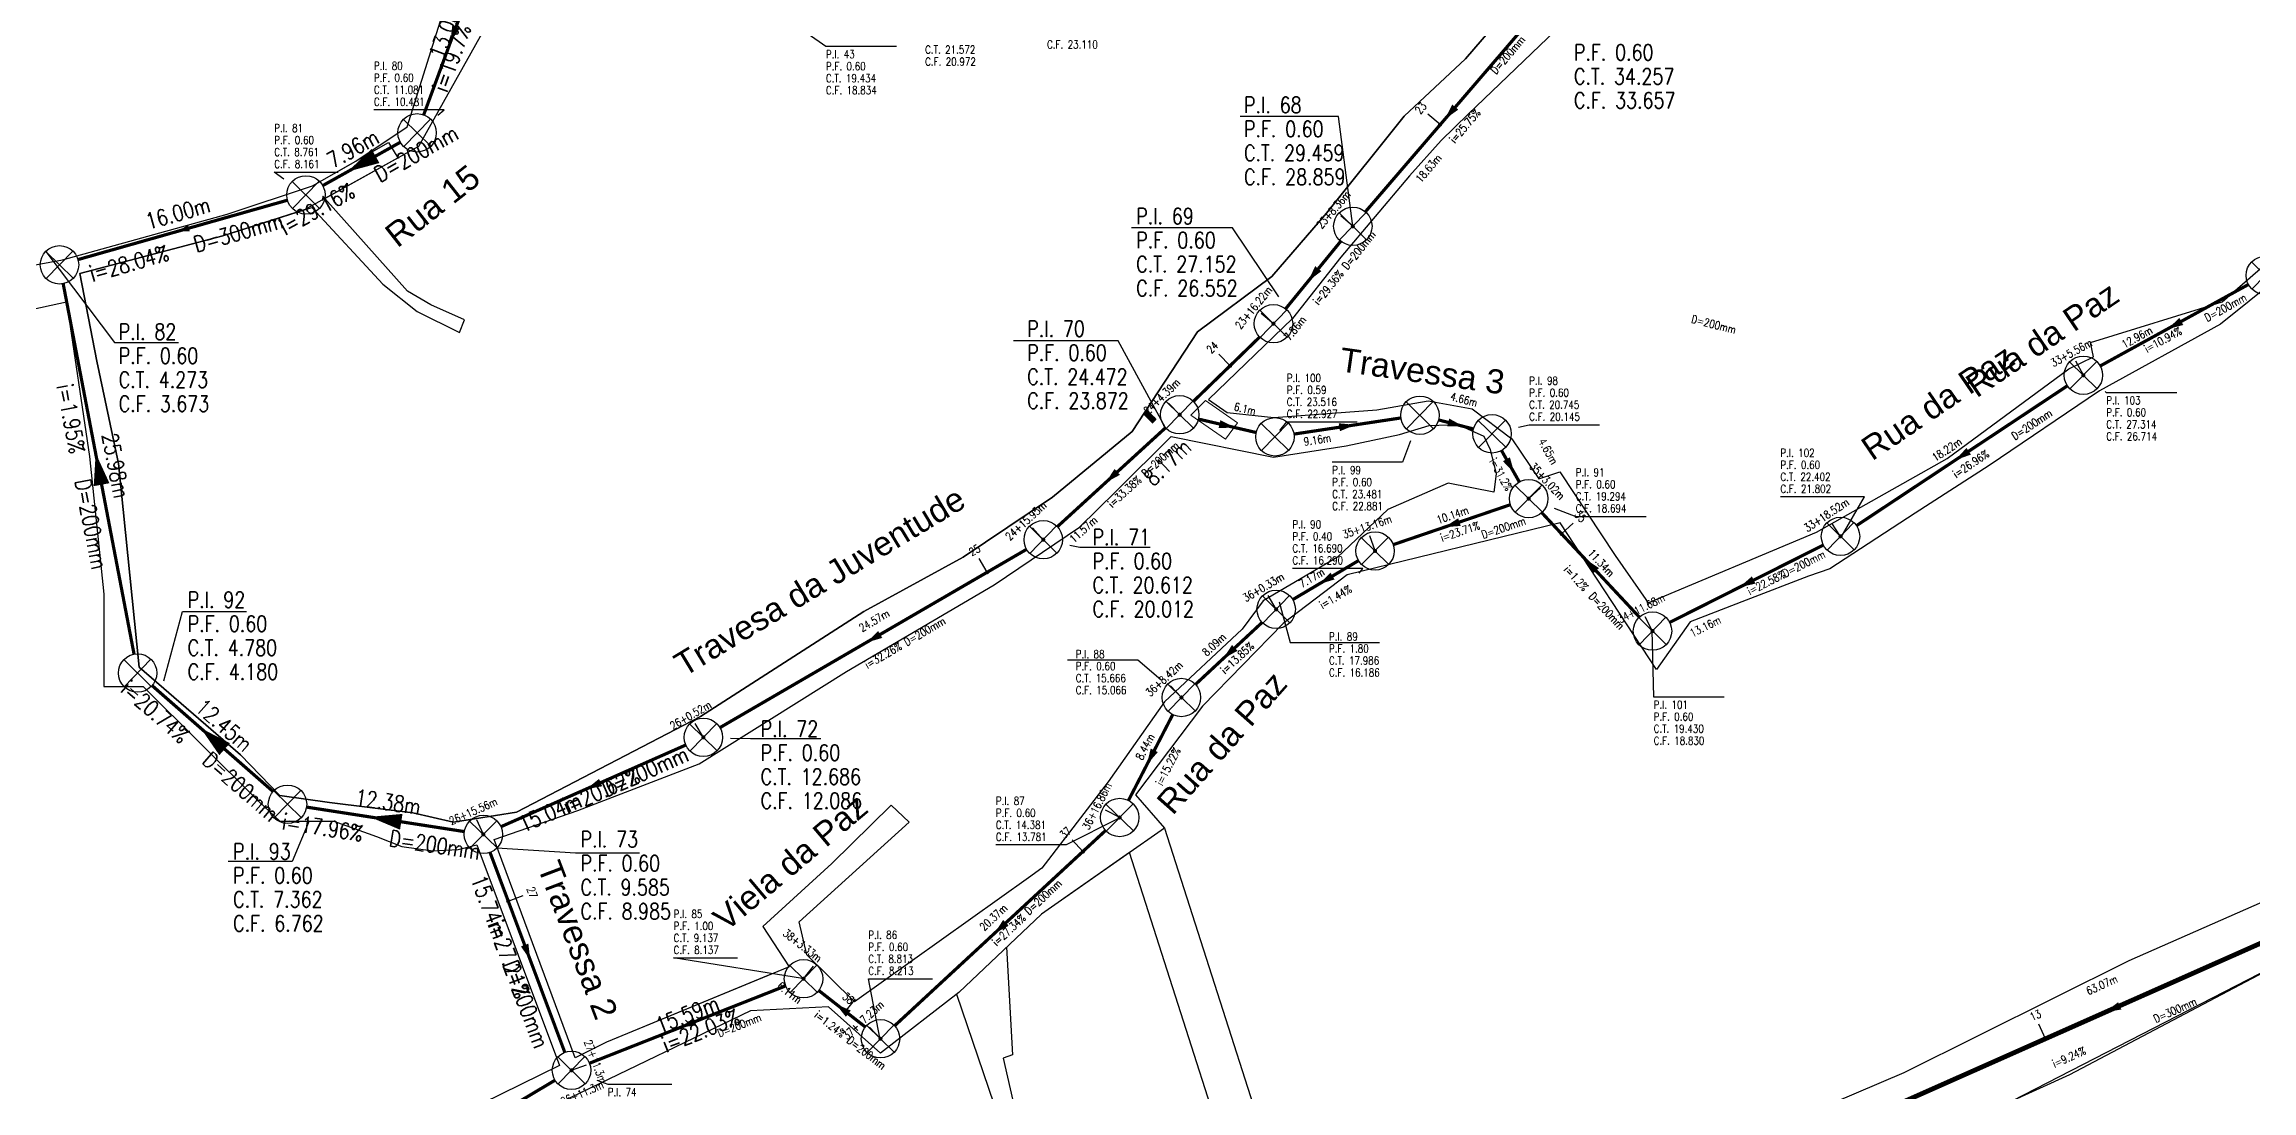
# Model space of a CAD drawing. Extents: x -289 to 361868, y -200 to 7352041.
# Drawn here: x 361315.3 to 361453.2, y 7351616.7 to 7351682.1 of the extents above; entities that cross this region are included whole.
import ezdxf
from ezdxf.enums import TextEntityAlignment as Align

# ---------------------------------------------------------------- set-up
doc = ezdxf.new("R2010")
doc.units = 0
doc.layers.add('LT-RAMPA', color=12, linetype='Continuous', lineweight=9)
for name, color, linetype in [('PONTOS-Caixas - Esgoto_U', 1, 'Continuous'), ('PONTOS-CAIXAS_U', 1, 'Continuous'), ('PS_IND_COMPRIMENTO', 7, 'Continuous'), ('PS_IND_DIAMETRO', 7, 'Continuous'), ('PS_IND_FLUXO', 3, 'Continuous'), ('PS_IND_INCLINACAO', 7, 'Continuous'), ('PS_PONTOS_IDENTIFICACAO_LIN', 7, 'Continuous'), ('PS_PONTOS_IDENTIFICACAO_TXT', 7, 'Continuous'), ('quadrasultima', 250, 'Continuous'), ('T-MARGEM', 7, 'Continuous'), ('TUBO_PVC', 1, 'Continuous'), ('ZZ-Carimbo Texto', 7, 'Continuous')]:
    doc.layers.add(name, color=color, linetype=linetype)
doc.styles.add('CARIMBO', font='arial.ttf', dxfattribs={"height": 2})
doc.styles.add('ROMANS', font='ROMANS.shx', dxfattribs={"height": 2})

# ---------------------------------------------------------------- blocks, each defined once
blk = doc.blocks.new('*U13', base_point=(4191.731, 1118.971))
for p, q in [((4191.559, 1119.139), (4191.902, 1118.803)), ((4191.898, 1119.143), (4191.563, 1118.8))]:
    blk.add_line(p, q)
blk.add_circle((4191.731, 1118.971), 0.24)
blk = doc.blocks.new('*U39')
at = {"layer": 'T-MARGEM'}
blk.add_line((0, 0), (0, 0.2), dxfattribs=at)
at = {"layer": 'T-MARGEM', "const_width": 0.025, "flags": 128}
blk.add_lwpolyline([(-0.013, 0, 1), (0.013, 0, 1)], format="xyb", close=True, dxfattribs=at)
blk = doc.blocks.new('*U62')
at = {"layer": 'T-MARGEM'}
blk.add_line((0, 0), (0, 0.2), dxfattribs=at)
at = {"layer": 'T-MARGEM', "const_width": 0.025, "flags": 128}
blk.add_lwpolyline([(-0.013, 0, 1), (0.013, 0, 1)], format="xyb", close=True, dxfattribs=at)
blk = doc.blocks.new('*U63')
at = {"layer": 'T-MARGEM'}
blk.add_line((0, 0), (0, 0.2), dxfattribs=at)
at = {"layer": 'T-MARGEM', "const_width": 0.025, "flags": 128}
blk.add_lwpolyline([(-0.013, 0, 1), (0.013, 0, 1)], format="xyb", close=True, dxfattribs=at)
blk = doc.blocks.new('*U64')
at = {"layer": 'T-MARGEM'}
blk.add_line((0, 0), (0, 0.2), dxfattribs=at)
at = {"layer": 'T-MARGEM', "const_width": 0.025, "flags": 128}
blk.add_lwpolyline([(-0.013, 0, 1), (0.013, 0, 1)], format="xyb", close=True, dxfattribs=at)
blk = doc.blocks.new('*U65')
at = {"layer": 'T-MARGEM'}
blk.add_line((0, 0), (0, 0.2), dxfattribs=at)
at = {"layer": 'T-MARGEM', "const_width": 0.025, "flags": 128}
blk.add_lwpolyline([(-0.013, 0, 1), (0.013, 0, 1)], format="xyb", close=True, dxfattribs=at)
blk = doc.blocks.new('*U66')
at = {"layer": 'T-MARGEM'}
blk.add_line((0, 0), (0, 0.2), dxfattribs=at)
at = {"layer": 'T-MARGEM', "const_width": 0.025, "flags": 128}
blk.add_lwpolyline([(-0.013, 0, 1), (0.013, 0, 1)], format="xyb", close=True, dxfattribs=at)
blk = doc.blocks.new('*U67')
at = {"layer": 'T-MARGEM'}
blk.add_line((0, 0), (0, 0.2), dxfattribs=at)
at = {"layer": 'T-MARGEM', "const_width": 0.025, "flags": 128}
blk.add_lwpolyline([(-0.013, 0, 1), (0.013, 0, 1)], format="xyb", close=True, dxfattribs=at)
blk = doc.blocks.new('*U68')
at = {"layer": 'T-MARGEM'}
blk.add_line((0, 0), (0, 0.2), dxfattribs=at)
at = {"layer": 'T-MARGEM', "const_width": 0.025, "flags": 128}
blk.add_lwpolyline([(-0.013, 0, 1), (0.013, 0, 1)], format="xyb", close=True, dxfattribs=at)
blk = doc.blocks.new('*U69')
at = {"layer": 'T-MARGEM'}
blk.add_line((0, 0), (0, 0.2), dxfattribs=at)
at = {"layer": 'T-MARGEM', "const_width": 0.025, "flags": 128}
blk.add_lwpolyline([(-0.013, 0, 1), (0.013, 0, 1)], format="xyb", close=True, dxfattribs=at)
blk = doc.blocks.new('*U70')
at = {"layer": 'T-MARGEM'}
blk.add_line((0, 0), (0, 0.2), dxfattribs=at)
at = {"layer": 'T-MARGEM', "const_width": 0.025, "flags": 128}
blk.add_lwpolyline([(-0.013, 0, 1), (0.013, 0, 1)], format="xyb", close=True, dxfattribs=at)
blk = doc.blocks.new('*U71')
at = {"layer": 'T-MARGEM'}
blk.add_line((0, 0), (0, 0.2), dxfattribs=at)
at = {"layer": 'T-MARGEM', "const_width": 0.025, "flags": 128}
blk.add_lwpolyline([(-0.013, 0, 1), (0.013, 0, 1)], format="xyb", close=True, dxfattribs=at)
blk = doc.blocks.new('*U72')
at = {"layer": 'T-MARGEM'}
blk.add_line((0, 0), (0, 0.2), dxfattribs=at)
at = {"layer": 'T-MARGEM', "const_width": 0.025, "flags": 128}
blk.add_lwpolyline([(-0.013, 0, 1), (0.013, 0, 1)], format="xyb", close=True, dxfattribs=at)
blk = doc.blocks.new('*U89')
at = {"layer": 'T-MARGEM'}
blk.add_line((0, 0), (0, 0.2), dxfattribs=at)
at = {"layer": 'T-MARGEM', "const_width": 0.025, "flags": 128}
blk.add_lwpolyline([(-0.013, 0, 1), (0.013, 0, 1)], format="xyb", close=True, dxfattribs=at)
blk = doc.blocks.new('*U90')
at = {"layer": 'T-MARGEM'}
blk.add_line((0, 0), (0, 0.2), dxfattribs=at)
at = {"layer": 'T-MARGEM', "const_width": 0.025, "flags": 128}
blk.add_lwpolyline([(-0.013, 0, 1), (0.013, 0, 1)], format="xyb", close=True, dxfattribs=at)
blk = doc.blocks.new('*U91')
at = {"layer": 'T-MARGEM'}
blk.add_line((0, 0), (0, 0.2), dxfattribs=at)
at = {"layer": 'T-MARGEM', "const_width": 0.025, "flags": 128}
blk.add_lwpolyline([(-0.013, 0, 1), (0.013, 0, 1)], format="xyb", close=True, dxfattribs=at)
blk = doc.blocks.new('*U92')
at = {"layer": 'T-MARGEM'}
blk.add_line((0, 0), (0, 0.2), dxfattribs=at)
at = {"layer": 'T-MARGEM', "const_width": 0.025, "flags": 128}
blk.add_lwpolyline([(-0.013, 0, 1), (0.013, 0, 1)], format="xyb", close=True, dxfattribs=at)
blk = doc.blocks.new('*U93')
at = {"layer": 'T-MARGEM'}
blk.add_line((0, 0), (0, 0.2), dxfattribs=at)
at = {"layer": 'T-MARGEM', "const_width": 0.025, "flags": 128}
blk.add_lwpolyline([(-0.013, 0, 1), (0.013, 0, 1)], format="xyb", close=True, dxfattribs=at)
blk = doc.blocks.new('*U94')
at = {"layer": 'T-MARGEM'}
blk.add_line((0, 0), (0, 0.2), dxfattribs=at)
at = {"layer": 'T-MARGEM', "const_width": 0.025, "flags": 128}
blk.add_lwpolyline([(-0.013, 0, 1), (0.013, 0, 1)], format="xyb", close=True, dxfattribs=at)
blk = doc.blocks.new('*U95')
at = {"layer": 'T-MARGEM'}
blk.add_line((0, 0), (0, 0.2), dxfattribs=at)
at = {"layer": 'T-MARGEM', "const_width": 0.025, "flags": 128}
blk.add_lwpolyline([(-0.013, 0, 1), (0.013, 0, 1)], format="xyb", close=True, dxfattribs=at)
blk = doc.blocks.new('*U96')
at = {"layer": 'T-MARGEM'}
blk.add_line((0, 0), (0, 0.2), dxfattribs=at)
at = {"layer": 'T-MARGEM', "const_width": 0.025, "flags": 128}
blk.add_lwpolyline([(-0.013, 0, 1), (0.013, 0, 1)], format="xyb", close=True, dxfattribs=at)
blk = doc.blocks.new('*U97')
at = {"layer": 'T-MARGEM'}
blk.add_line((0, 0), (0, 0.2), dxfattribs=at)
at = {"layer": 'T-MARGEM', "const_width": 0.025, "flags": 128}
blk.add_lwpolyline([(-0.013, 0, 1), (0.013, 0, 1)], format="xyb", close=True, dxfattribs=at)
blk = doc.blocks.new('*U98')
at = {"layer": 'T-MARGEM'}
blk.add_line((0, 0), (0, 0.2), dxfattribs=at)
at = {"layer": 'T-MARGEM', "const_width": 0.025, "flags": 128}
blk.add_lwpolyline([(-0.013, 0, 1), (0.013, 0, 1)], format="xyb", close=True, dxfattribs=at)
blk = doc.blocks.new('*U99')
at = {"layer": 'T-MARGEM'}
blk.add_line((0, 0), (0, 0.2), dxfattribs=at)
at = {"layer": 'T-MARGEM', "const_width": 0.025, "flags": 128}
blk.add_lwpolyline([(-0.013, 0, 1), (0.013, 0, 1)], format="xyb", close=True, dxfattribs=at)
blk = doc.blocks.new('*U100')
at = {"layer": 'T-MARGEM'}
blk.add_line((0, 0), (0, 0.2), dxfattribs=at)
at = {"layer": 'T-MARGEM', "const_width": 0.025, "flags": 128}
blk.add_lwpolyline([(-0.013, 0, 1), (0.013, 0, 1)], format="xyb", close=True, dxfattribs=at)
blk = doc.blocks.new('*U101')
at = {"layer": 'T-MARGEM'}
blk.add_line((0, 0), (0, 0.2), dxfattribs=at)
at = {"layer": 'T-MARGEM', "const_width": 0.025, "flags": 128}
blk.add_lwpolyline([(-0.013, 0, 1), (0.013, 0, 1)], format="xyb", close=True, dxfattribs=at)

msp = doc.modelspace()

# ---------------------------------------------------------------- hatches: boundary and pattern name
h = msp.add_hatch()
h.set_pattern_fill('GRATE', color=256, scale=0.08, angle=135)
h.set_pattern_definition([(135, (0, 0), (-0.04490128060535, -0.04490128060535), []), (225, (0, 0), (0.179605122421, -0.179605122421), [])])
h.paths.add_polyline_path([(361384.21, 7351659.24), (361383.93, 7351659), (361384.53, 7351658.39), (361384.78, 7351658.65)])

# ---------------------------------------------------------------- linework, layer by layer
at = {"layer": 'LT-RAMPA', "color": 0, "elevation": 24.81}
msp.add_lwpolyline([(361386.91, 7351658.9), (361389.09, 7351657.41), (361389.84, 7351658.42), (361387.84, 7351659.83), (361386.91, 7351658.9)], dxfattribs=at)
at = {"layer": 'PS_IND_FLUXO'}
for points in [[(361340.99, 7351683.16, 0.5, 0, 0), (361340.64, 7351682.22, 0, 0, 0)], [(361403.44, 7351678.16, 0.5, 0, 0), (361402.79, 7351677.4, 0, 0, 0)], [(361335.96, 7351675.1, 1, 0, 0), (361334.21, 7351674.12, 0, 0, 0)], [(361324.3, 7351670.59, 0.4, 0, 0), (361323.53, 7351670.38, 0, 0, 0)], [(361394.88, 7351668.06, 0.5, 0, 0), (361394.25, 7351667.28, 0, 0, 0)], [(361448.82, 7351664.76, 0.5, 0, 0), (361447.95, 7351664.28, 0, 0, 0)], [(361392.9, 7351660.4, 0, 0, 0), (361391.14, 7351658.69, 0.5, 0, 0), (361390.42, 7351657.99, 0, 0, 0)], [(361388.71, 7351658.35, 0.5, 0, 0), (361389.68, 7351658.12, 0, 0, 0)], [(361396.2, 7351658.15, 0.5, 0, 0), (361397.19, 7351658.3, 0, 0, 0)], [(361403, 7351658.45, 0.5, 0, 0), (361403.97, 7351658.2, 0, 0, 0)], [(361318.84, 7351654.56, 1, 0, 0), (361318.47, 7351656.53, 0, 0, 0)], [(361406.64, 7351656.15, 0.5, 0, 0), (361407.13, 7351655.28, 0, 0, 0)], [(361435.53, 7351656.65, 0.5, 0, 0), (361434.69, 7351656.09, 0, 0, 0)], [(361382.32, 7351655.36, 0.5, 0, 0), (361381.59, 7351654.69, 0, 0, 0)], [(361403.7, 7351652.22, 0.5, 0, 0), (361402.75, 7351651.9, 0, 0, 0)], [(361412.24, 7351649.18, 0.5, 0, 0), (361411.56, 7351649.92, 0, 0, 0)], [(361395.77, 7351648.85, 0.5, 0, 0), (361394.91, 7351648.34, 0, 0, 0)], [(361422.09, 7351648.6, 0.5, 0, 0), (361421.2, 7351648.15, 0, 0, 0)], [(361367.5, 7351645.2, 0.5, 0, 0), (361366.64, 7351644.69, 0, 0, 0)], [(361389.66, 7351644.36, 0.5, 0, 0), (361388.93, 7351643.68, 0, 0, 0)], [(361326.53, 7351638.03, 1, 0, 0), (361325.03, 7351639.35, 0, 0, 0)], [(361384.63, 7351637.96, 0.5, 0, 0), (361384.17, 7351637.07, 0, 0, 0)], [(361350.03, 7351635.94, 0.5, 0, 0), (361349.12, 7351635.53, 0, 0, 0)], [(361337.57, 7351633.49, 1, 0, 0), (361335.59, 7351633.8, 0, 0, 0)], [(361375.36, 7351627.18, 0.5, 0, 0), (361374.63, 7351626.5, 0, 0, 0)], [(361345.28, 7351625.79, 0.5, 0, 0), (361345.63, 7351624.86, 0, 0, 0)], [(361365.51, 7351621.5, 0.5, 0, 0), (361364.72, 7351622.11, 0, 0, 0)], [(361444.97, 7351621.99, 0.5, 0, 0), (361444.06, 7351621.59, 0, 0, 0)], [(361355.93, 7351621, 0.5, 0, 0), (361355, 7351620.64, 0, 0, 0)]]:
    msp.add_lwpolyline(points, format="xyseb", dxfattribs=at)
at = {"layer": 'PS_PONTOS_IDENTIFICACAO_LIN', "linetype": 'Continuous'}
for points in [[(361363, 7351682.73), (361364.11, 7351681.96), (361368.51, 7351681.96)], [(361339.85, 7351677.65), (361340.26, 7351677.99), (361335.86, 7351677.99)], [(361397.04, 7351670.71), (361396.14, 7351677.56), (361389.99, 7351677.56)], [(361330.23, 7351673.66), (361329.63, 7351674.1), (361333.63, 7351674.1)], [(361392.41, 7351666.29), (361389.51, 7351670.61), (361383.2, 7351670.61)], [(361315.35, 7351669.14), (361319.64, 7351663.45), (361323.64, 7351663.45)], [(361385.34, 7351658.12), (361382.37, 7351663.55), (361375.83, 7351663.55)], [(361444.06, 7351660.38), (361444.13, 7351660.33), (361448.53, 7351660.33)], [(361392.48, 7351657.94), (361392.91, 7351658.48), (361397.31, 7351658.48)], [(361407.39, 7351658.15), (361408.06, 7351658.31), (361412.46, 7351658.31)], [(361400.64, 7351657.31), (361400.15, 7351655.97), (361395.75, 7351655.97)], [(361427.56, 7351651.29), (361429.01, 7351653.8), (361423.76, 7351653.8)], [(361409.62, 7351653.09), (361410.97, 7351652.58), (361415.37, 7351652.58)], [(361379.36, 7351650.78), (361379.97, 7351650.66), (361384.37, 7351650.66)], [(361397.44, 7351649.04), (361397.66, 7351649.33), (361393.26, 7351649.33)], [(361322.73, 7351642.31), (361323.89, 7351646.63), (361327.89, 7351646.63)], [(361392.43, 7351647.24), (361393.13, 7351644.69), (361398.71, 7351644.69)], [(361415.73, 7351645.45), (361415.84, 7351641.31), (361420.24, 7351641.31)], [(361385.05, 7351642.37), (361383.61, 7351643.6), (361379.21, 7351643.6)], [(361358.15, 7351638.72), (361359.39, 7351638.69), (361363.79, 7351638.69)], [(361331.81, 7351633.56), (361330.76, 7351631.02), (361326.76, 7351631.02)], [(361382.43, 7351633.72), (361379.13, 7351632.05), (361374.73, 7351632.05)], [(361343.55, 7351631.86), (361348.46, 7351631.55), (361352.46, 7351631.55)], [(361362.65, 7351623.69), (361354.59, 7351624.98), (361358.59, 7351624.98)], [(361367.48, 7351619.98), (361366.76, 7351623.67), (361370.76, 7351623.67)], [(361349.8, 7351617.35), (361350.47, 7351617.1), (361354.47, 7351617.1)]]:
    msp.add_lwpolyline(points, dxfattribs=at)
at = {"layer": 'quadrasultima', "color": 5, "linetype": 'ByBlock', "lineweight": 30}
for points in [[(361341.27, 7351687.54), (361333.74, 7351689.35), (361327.47, 7351691.33), (361325.27, 7351691.6), (361315.2, 7351691.44), (361294.51, 7351692.04), (361301.77, 7351665.92), (361316.4, 7351668.61), (361326.69, 7351671.47), (361332.02, 7351673.23), (361334.72, 7351674.77), (361337.94, 7351676.92)], [(361362.92, 7351625.18), (361362.44, 7351627.23), (361369.31, 7351633.46), (361368.19, 7351634.54), (361364.48, 7351630.88), (361360.16, 7351626.94), (361361.82, 7351624.43), (361350.39, 7351619.71), (361348.43, 7351618.74), (361343.38, 7351632.38), (361348.6, 7351634.2), (361356.18, 7351637.12), (361365.39, 7351642.88), (361374.63, 7351648.3), (361379.96, 7351651.9), (361382.23, 7351654.14), (361385.68, 7351657.58), (361392.08, 7351656.29), (361396.62, 7351656.98), (361399.95, 7351657.7), (361401.81, 7351658.25), (361403.61, 7351658.32), (361405.22, 7351657.6), (361405.63, 7351656.75), (361406, 7351655.24), (361405.86, 7351654.09), (361402.99, 7351654.65), (361399.22, 7351653), (361396.08, 7351650.02), (361391.44, 7351647.3), (361390.12, 7351645.53), (361385.26, 7351640.99), (361381.74, 7351635.98), (361377.61, 7351630.59), (361376.77, 7351629.98), (361365.9, 7351622.25)]]:
    msp.add_lwpolyline(points, close=True, dxfattribs=at)
for points in [[(361340.27, 7351684.35), (361341.27, 7351687.54), (361333.74, 7351689.35), (361327.47, 7351691.33), (361325.27, 7351691.6), (361315.2, 7351691.44), (361294.51, 7351692.04), (361301.77, 7351665.92), (361316.4, 7351668.61), (361326.69, 7351671.47), (361332.02, 7351673.23), (361336.77, 7351675.94), (361337.36, 7351674.98)], [(361317.49, 7351667.75), (361326.41, 7351670.12), (361331.99, 7351671.89), (361336.42, 7351667.1), (361338.57, 7351665.39), (361341.2, 7351664.08), (361341.53, 7351664.86), (361339.41, 7351665.81), (361337.96, 7351666.66), (361332.8, 7351672.45), (361338.67, 7351675.71), (361344.26, 7351685.7)], [(361407.34, 7351684.97), (361404.08, 7351681.17), (361400.25, 7351677.59), (361395.39, 7351671.53), (361391.97, 7351667.58), (361387.33, 7351664.11), (361383.25, 7351657.89), (361378.26, 7351653.78), (361372.69, 7351650.04), (361366.48, 7351646.63), (361356.27, 7351640.08), (361344.78, 7351634.1), (361340.83, 7351633.46), (361338.3, 7351634.05), (361333.08, 7351634.69), (361329.97, 7351635.14), (361327.53, 7351637.68), (361321.19, 7351643.15), (361319.9, 7351655.88), (361318.55, 7351662.27), (361317.49, 7351667.75)], [(361331.51, 7351671.74), (361326.41, 7351670.12), (361317.49, 7351667.75), (361318.55, 7351662.27), (361319.9, 7351655.88), (361321.19, 7351643.15), (361327.53, 7351637.68), (361329.97, 7351635.14), (361333.08, 7351634.69), (361338.3, 7351634.05), (361340.83, 7351633.46), (361344.78, 7351634.1), (361356.27, 7351640.08), (361366.48, 7351646.63), (361372.69, 7351650.04), (361378.26, 7351653.78), (361383.25, 7351657.89), (361387.33, 7351664.11), (361391.97, 7351667.58), (361395.39, 7351671.53), (361400.25, 7351677.59), (361404.08, 7351681.17), (361407.34, 7351684.97)], [(361410.21, 7351683.42), (361404.24, 7351677.71), (361402.56, 7351676.07), (361400.59, 7351673.86), (361396.3, 7351668.77), (361393.27, 7351664.94), (361388.01, 7351659.89), (361389.19, 7351659.08), (361392.11, 7351658.75), (361398.53, 7351659.24), (361401.74, 7351659.81), (361404.5, 7351659.3), (361406.98, 7351657.43), (361408.67, 7351654.92), (361409.97, 7351655.37), (361413.43, 7351650.13), (361415.5, 7351647.17), (361426.02, 7351651.59), (361434.19, 7351656.19), (361441.78, 7351661.79), (361443.34, 7351662.55), (361443.15, 7351663.44), (361451.38, 7351665.98), (361454.56, 7351668.75)], [(361410.21, 7351683.42), (361404.24, 7351677.71), (361402.56, 7351676.07), (361400.59, 7351673.86), (361396.3, 7351668.77), (361393.27, 7351664.94), (361388.01, 7351659.89), (361389.19, 7351659.08), (361392.11, 7351658.75), (361398.53, 7351659.24), (361401.74, 7351659.81), (361404.5, 7351659.3), (361406.98, 7351657.43), (361408.67, 7351654.92), (361409.97, 7351655.37), (361413.43, 7351650.13), (361415.5, 7351647.17), (361426.02, 7351651.59), (361434.19, 7351656.19), (361441.78, 7351661.79), (361443.34, 7351662.55), (361443.15, 7351663.44), (361451.38, 7351665.98), (361454.56, 7351668.75)], [(361331.51, 7351671.74), (361337.36, 7351674.98)], [(361455.73, 7351671.8), (361455.2, 7351668.36), (361454.85, 7351667.47), (361451.27, 7351664.59), (361443.7, 7351660.42), (361436.82, 7351655.75), (361432.19, 7351652.79), (361426.86, 7351649.31), (361425.51, 7351648.84), (361421.62, 7351647.34), (361418.12, 7351645.99), (361416.02, 7351643), (361409.99, 7351652.17), (361396.69, 7351648.92), (361392.68, 7351645.89), (361387.65, 7351640.72), (361383.45, 7351635.17), (361385.26, 7351633.1), (361394.45, 7351604.42)], [(361394.45, 7351604.42), (361407.95, 7351608.6), (361420.99, 7351613.34), (361431.5, 7351617.82), (361445.57, 7351624.83), (361469.32, 7351635.29), (361488.23, 7351644.2), (361507.14, 7351653.28), (361502.53, 7351666.67), (361500.12, 7351667.02), (361491.09, 7351667.12), (361471.07, 7351662.37), (361468.98, 7351670.23), (361455.73, 7351671.8)], [(361454.85, 7351667.47), (361451.27, 7351664.59), (361443.7, 7351660.42), (361436.82, 7351655.75), (361432.19, 7351652.79), (361426.86, 7351649.31), (361425.51, 7351648.84), (361421.62, 7351647.34), (361418.12, 7351645.99), (361416.02, 7351643), (361409.99, 7351652.17), (361396.69, 7351648.92), (361392.68, 7351645.89), (361387.65, 7351640.72), (361383.45, 7351635.17), (361385.26, 7351633.1), (361377.58, 7351627.72), (361372.41, 7351622.83), (361367.53, 7351619.03), (361364.28, 7351621.93), (361359.4, 7351621.68), (361348.17, 7351616.27)], [(361313.06, 7351578.6), (361291.8, 7351616.82), (361281.58, 7351634.9), (361273.46, 7351652.32), (361272.01, 7351657.05), (361272.33, 7351657.96), (361273.51, 7351658.45), (361291.9, 7351661.19), (361310.99, 7351664.75), (361316.65, 7351665.98), (361318.09, 7351656.33), (361318.98, 7351647.71), (361318.98, 7351641.94), (361321.43, 7351641.94), (361328.66, 7351634.75), (361329.98, 7351633.54), (361333.36, 7351633.54), (361336.02, 7351632.58), (361337.6, 7351631.94), (361339.54, 7351631.67), (361341.13, 7351631.75), (361342.3, 7351632.05), (361347.45, 7351618.26), (361339.02, 7351614.11)], [(361313.06, 7351578.6), (361291.8, 7351616.82), (361281.58, 7351634.9), (361273.46, 7351652.32), (361272.01, 7351657.05), (361272.33, 7351657.96), (361273.51, 7351658.45), (361291.9, 7351661.19), (361310.99, 7351664.75), (361316.65, 7351665.98), (361318.09, 7351656.33), (361318.98, 7351647.71), (361318.98, 7351641.94), (361321.43, 7351641.94), (361328.66, 7351634.75), (361329.98, 7351633.54), (361333.36, 7351633.54), (361336.02, 7351632.58), (361337.6, 7351631.94), (361339.54, 7351631.67), (361341.13, 7351631.75), (361342.3, 7351632.05), (361347.45, 7351618.26), (361339.02, 7351614.11)], [(361360.58, 7351623.92), (361350.39, 7351619.71), (361348.43, 7351618.74), (361343.38, 7351632.38), (361348.6, 7351634.2), (361356.18, 7351637.12), (361365.39, 7351642.88), (361374.63, 7351648.3), (361379.96, 7351651.9), (361382.23, 7351654.14), (361385.68, 7351657.58), (361392.08, 7351656.29), (361396.62, 7351656.98), (361399.95, 7351657.7), (361401.81, 7351658.25), (361403.61, 7351658.32), (361405.22, 7351657.6), (361405.63, 7351656.75), (361406, 7351655.24), (361405.86, 7351654.09), (361402.99, 7351654.65), (361399.22, 7351653), (361396.08, 7351650.02), (361391.44, 7351647.3), (361390.12, 7351645.53), (361385.26, 7351640.99), (361381.74, 7351635.98), (361377.61, 7351630.59), (361376.77, 7351629.98), (361365.9, 7351622.25), (361362.92, 7351625.18)], [(361420.99, 7351613.34), (361431.5, 7351617.82), (361445.57, 7351624.83), (361469.32, 7351635.29)], [(361423.83, 7351609.48), (361441.85, 7351617.69), (361457.41, 7351625.9), (361473.49, 7351632.99), (361479.74, 7351621.87), (361488.52, 7351612.99)], [(361438.25, 7351616.05), (361457.41, 7351625.9), (361473.49, 7351632.99), (361479.74, 7351621.87), (361488.52, 7351612.99)], [(361392.02, 7351603.65), (361383.08, 7351631.57), (361377.58, 7351627.72), (361372.41, 7351622.83), (361367.53, 7351619.03), (361364.28, 7351621.93), (361359.4, 7351621.68), (361348.17, 7351616.27), (361334.35, 7351608.5), (361327.97, 7351604.07), (361330.52, 7351596.55), (361323.53, 7351592.87), (361328.89, 7351581.67), (361362.52, 7351594.07), (361372.3, 7351597.38)]]:
    msp.add_lwpolyline(points, dxfattribs=at)
at = {"layer": 'quadrasultima', "color": 2, "lineweight": 30}
for points in [[(361375.39, 7351625.65), (361375.76, 7351618.93), (361375.18, 7351618.71), (361377.59, 7351608.21), (361380.18, 7351599.88)], [(361372.26, 7351622.71), (361376.61, 7351609.98), (361379.77, 7351599.75)]]:
    msp.add_lwpolyline(points, dxfattribs=at)
at = {"layer": 'TUBO_PVC', "linetype": 'Continuous'}
for points, const_width in [([(361342.66, 7351687.7), (361338.97, 7351677.67)], 0.2), ([(361408.41, 7351683.94), (361397.83, 7351671.62)], 0.2), ([(361337.51, 7351675.96), (361332.66, 7351673.25)], 0.2), ([(361330.46, 7351672.34), (361317.37, 7351668.63)], 0.2), ([(361396.29, 7351669.78), (361392.84, 7351665.55)], 0.2), ([(361316.44, 7351667.12), (361320.87, 7351643.96)], 0.2), ([(361443.75, 7351661.98), (361453.01, 7351667.07)], 0.2), ([(361391.22, 7351663.79), (361387.08, 7351659.77)], 0.2), ([(361428.52, 7351652), (361441.7, 7351660.74)], 0.2), ([(361400.04, 7351658.73), (361393.35, 7351657.72)], 0.2), ([(361385.34, 7351658.12), (361378.57, 7351651.93)], 0.2), ([(361387.39, 7351658.66), (361391, 7351657.82)], 0.2), ([(361404.58, 7351658.04), (361402.39, 7351658.61)], 0.2), ([(361407.44, 7351654.74), (361406.33, 7351656.7)], 0.2), ([(361399.56, 7351650.81), (361406.89, 7351653.31)], 0.2), ([(361408.84, 7351652.82), (361414.95, 7351646.28)], 0.2), ([(361376.65, 7351650.52), (361357.49, 7351639.38)], 0.2), ([(361416.84, 7351645.95), (361426.45, 7351650.79)], 0.2), ([(361393.29, 7351647.38), (361397.39, 7351649.81)], 0.2), ([(361387.21, 7351642.08), (361391.38, 7351645.96)], 0.2), ([(361322, 7351642), (361329.56, 7351635.38)], 0.2), ([(361383.02, 7351634.83), (361385.79, 7351640.2)], 0.2), ([(361355.35, 7351638.29), (361343.79, 7351633.18)], 0.2), ([(361331.65, 7351634.41), (361341.51, 7351632.88)], 0.2), ([(361416.79, 7351609.48), (361472.24, 7351634.1)], 0.3), ([(361368.4, 7351620.74), (361381.59, 7351632.95)], 0.2), ([(361343.12, 7351631.57), (361347.79, 7351619.08)], 0.2), ([(361349.33, 7351618.4), (361361.6, 7351623.24)], 0.2), ([(361363.66, 7351622.95), (361366.58, 7351620.66)], 0.2), ([(361347.18, 7351617.34), (361327, 7351605.32)], 0.2)]:
    msp.add_lwpolyline(points, dxfattribs=dict(at, const_width=const_width))

# ---------------------------------------------------------------- block references
at = {"layer": 'PONTOS-Caixas - Esgoto_U', "xscale": 5, "yscale": 5, "zscale": 5}
for p in [(361338.56, 7351676.55), (361331.61, 7351672.67), (361397.04, 7351670.71), (361316.21, 7351668.3), (361454.07, 7351667.64), (361392.08, 7351664.62), (361442.7, 7351661.4), (361386.22, 7351658.93), (361401.23, 7351658.9), (361405.74, 7351657.74), (361392.17, 7351657.55), (361408.03, 7351653.69), (361377.69, 7351651.12), (361427.52, 7351651.33), (361398.43, 7351650.42), (361392.25, 7351646.77), (361415.77, 7351645.41), (361321.09, 7351642.79), (361386.33, 7351641.26), (361356.45, 7351638.77), (361330.46, 7351634.59), (361382.47, 7351633.76), (361342.7, 7351632.7), (361362.71, 7351623.68), (361367.52, 7351619.93), (361348.21, 7351617.96)]:
    msp.add_blockref('*U13', p, dxfattribs=at)
at = {"layer": 'PONTOS-CAIXAS_U', "xscale": 5, "yscale": 5, "zscale": 5}
for name, p, rotation in [('*U62', (361402.49, 7351677.06), 49.32348619766304), ('*U63', (361397.04, 7351670.71), 49.32348619766304), ('*U64', (361392.08, 7351664.62), 50.82345266398592), ('*U65', (361389.37, 7351661.99), 44.17261500149151), ('*U89', (361442.7, 7351661.4), 28.77054054391332), ('*U66', (361386.22, 7351658.93), 44.17261500149151), ('*U93', (361408.03, 7351653.69), 313.0650983806504), ('*U67', (361377.69, 7351651.12), 42.47406715997637), ('*U92', (361410.09, 7351651.48), 313.0650983806504), ('*U90', (361427.52, 7351651.33), 33.55512188347901), ('*U94', (361398.43, 7351650.42), 18.8188701851283), ('*U68', (361374.19, 7351649.09), 30.17178116290825), ('*U95', (361392.25, 7351646.77), 30.58800877953482), ('*U91', (361415.77, 7351645.41), 26.76850068239643), ('*U96', (361386.33, 7351641.26), 42.94201547997433), ('*U69', (361356.45, 7351638.77), 30.17178116290825), ('*U97', (361382.47, 7351633.76), 62.75133287835357), ('*U70', (361342.7, 7351632.7), 23.83531931752909), ('*U98', (361380.17, 7351631.63), 42.79197155577783), ('*U71', (361344.25, 7351628.54), 290.5142125155327), ('*U101', (361362.71, 7351623.68), 322.0184596299989), ('*U100', (361365.34, 7351621.63), 322.0184596299989), ('*U99', (361367.52, 7351619.93), 42.79197155577783), ('*U39', (361440.33, 7351619.93), 23.93832450469354), ('*U72', (361348.21, 7351617.96), 290.5142125155327)]:
    msp.add_blockref(name, p, dxfattribs=dict(at, rotation=rotation))

# ---------------------------------------------------------------- texts
at = {"layer": 'PS_IND_COMPRIMENTO', "style": 'ROMANS', "width": 0.8}
for s, height, rotation, p in [('13.08m', 1, 69.8026, (361340.45, 7351683.2)), ('7.96m', 1, 29.1825, (361334.55, 7351675.57)), ('18.63m', 0.5, 49.3235, (361401.77, 7351674.33)), ('16.00m', 1, 15.8311, (361323.61, 7351671.54)), ('7.86m', 0.5, 50.8235, (361393.43, 7351664.34)), ('12.96m', 0.5, 28.7705, (361446.05, 7351663.78)), ('4.66m', 0.5, 345.582, (361403.99, 7351659.88)), ('6.1m', 0.5, 346.8807, (361390.3, 7351659.3)), ('25.98m', 1, 280.8294, (361319.73, 7351655.75)), ('9.16m', 0.5, 8.527, (361394.82, 7351657.37)), ('8.17m', 1, 44.1726, (361385.46, 7351655.96)), ('4.65m', 0.5, 299.4292, (361409.26, 7351656.64)), ('18.22m', 0.5, 33.5551, (361434.17, 7351656.76)), ('11.57m', 0.5, 42.4741, (361380.2, 7351651.76)), ('10.14m', 0.5, 18.8189, (361403.27, 7351652.67)), ('7.17m', 0.5, 30.588, (361394.47, 7351648.74)), ('11.34m', 0.5, 313.0651, (361412.57, 7351649.67)), ('24.57m', 0.5, 30.1718, (361367.13, 7351646.07)), ('8.09m', 0.5, 42.942, (361388.37, 7351644.57)), ('13.16m', 0.5, 26.7685, (361419.07, 7351645.7)), ('12.45m', 1, 318.826, (361326.5, 7351639.52)), ('8.44m', 0.5, 62.7513, (361384.06, 7351638.18)), ('12.38m', 1, 351.1918, (361336.75, 7351634.73)), ('15.04m', 1, 23.8353, (361346.87, 7351634.09)), ('15.74m', 1, 290.5142, (361343.08, 7351628.17)), ('20.37m', 0.5, 42.792, (361374.58, 7351627.52)), ('6.11m', 0.5, 322.0185, (361361.84, 7351622.81)), ('63.07m', 0.5, 23.9383, (361443.85, 7351623.3)), ('15.59m', 1, 21.5556, (361355.45, 7351621.46))]:
    msp.add_text(s, height=height, rotation=rotation, dxfattribs=at).set_placement(p, align=Align.MIDDLE_CENTER)
at = {"layer": 'PS_IND_DIAMETRO', "style": 'ROMANS', "width": 0.8}
for s, height, rotation, p in [('D=200mm', 0.5, 49.3235, (361406.73, 7351681.42)), ('D=200mm', 1, 29.1825, (361338.5, 7351675.26)), ('D=300mm', 1, 15.8311, (361327.39, 7351670.33)), ('D=200mm', 0.5, 50.8235, (361397.41, 7351669.22)), ('D=200mm', 0.5, 28.7705, (361451.58, 7351665.63)), ('D=200mm', 0.5, 345.582, (361419.6, 7351664.58)), ('D=200mm', 0.5, 33.5551, (361439.47, 7351658.32)), ('D=200mm', 0.5, 42.4741, (361385, 7351656.15)), ('D=200mm', 1, 280.8294, (361318.19, 7351652.1)), ('D=200mm', 0.5, 18.8189, (361406.46, 7351651.87)), ('D=200mm', 0.5, 26.7685, (361425.23, 7351649.62)), ('D=200mm', 0.5, 313.0651, (361412.91, 7351646.67)), ('D=200mm', 0.5, 30.1718, (361370.28, 7351645.39)), ('D=200mm', 1, 318.826, (361327.54, 7351635.69)), ('D=200mm', 1, 23.8353, (361352.81, 7351636.64)), ('D=200mm', 1, 351.1918, (361339.67, 7351632.05)), ('D=200mm', 0.5, 42.792, (361377.68, 7351628.79)), ('D=200mm', 1, 290.5142, (361345.36, 7351622.09)), ('D=300mm', 0.5, 23.9383, (361448.43, 7351621.72)), ('D=200mm', 0.5, 21.5556, (361358.7, 7351620.78)), ('D=200mm', 0.5, 322.0185, (361366.65, 7351619.05))]:
    msp.add_text(s, height=height, rotation=rotation, dxfattribs=at).set_placement(p, align=Align.MIDDLE_CENTER)
at = {"layer": 'PS_IND_INCLINACAO', "style": 'ROMANS', "width": 0.8}
for s, height, rotation, p in [('i=19.7%', 1, 69.8026, (361340.73, 7351681.24)), ('i=25.75%', 0.5, 49.3235, (361404.05, 7351676.98)), ('i=29.16%', 1, 29.1825, (361332.3, 7351671.79)), ('i=28.04%', 1, 15.8311, (361320.56, 7351668.39)), ('i=29.36%', 0.5, 50.8235, (361395.51, 7351666.89)), ('i=10.94%', 0.5, 28.7705, (361447.67, 7351663.61)), ('i=1.95%', 1, 280.8294, (361316.93, 7351658.68)), ('i=31.2%', 0.5, 299.4292, (361406.3, 7351655.2)), ('i=26.96%', 0.5, 33.5551, (361435.67, 7351655.86)), ('i=33.38%', 0.5, 42.4741, (361382.78, 7351654.12)), ('i=23.71%', 0.5, 18.8189, (361403.74, 7351651.63)), ('i=1.2%', 0.5, 313.0651, (361411, 7351648.71)), ('i=22.58%', 0.5, 26.7685, (361422.88, 7351648.44)), ('i=1.44%', 0.5, 30.588, (361395.96, 7351647.54)), ('i=32.26%', 0.5, 30.1718, (361367.69, 7351643.89)), ('i=13.85%', 0.5, 42.942, (361389.82, 7351643.73)), ('i=20.74%', 1, 318.826, (361322.19, 7351640.36)), ('i=15.22%', 0.5, 62.7513, (361385.49, 7351636.95)), ('i=20.62%', 1, 23.8353, (361350.07, 7351635.44)), ('i=17.96%', 1, 351.1918, (361332.66, 7351633.14)), ('i=27.21%', 1, 290.5142, (361344.31, 7351624.9)), ('i=27.34%', 0.5, 42.792, (361375.55, 7351626.73)), ('i=22.03%', 1, 21.5556, (361356.29, 7351620.44)), ('i=1.24%', 0.5, 322.0185, (361364.36, 7351620.84)), ('i=9.24%', 0.5, 23.9383, (361441.8, 7351618.78))]:
    msp.add_text(s, height=height, rotation=rotation, dxfattribs=at).set_placement(p, align=Align.MIDDLE_CENTER)
at = {"layer": 'PS_PONTOS_IDENTIFICACAO_TXT', "style": 'ROMANS', "width": 0.8}
for s, height, p in [('C.F. 23.110', 0.5, (361377.93, 7351681.82)), ('P.I. 80', 0.5, (361335.86, 7351680.49)), ('P.I. 43', 0.5, (361364.11, 7351681.21)), ('P.F. 0.60', 0.5, (361364.11, 7351680.46)), ('C.T. 21.572', 0.5, (361370.31, 7351681.5)), ('C.F. 20.972', 0.5, (361370.31, 7351680.75)), ('P.F. 0.60', 1, (361410.86, 7351681.08)), ('C.T. 11.081', 0.5, (361335.86, 7351678.99)), ('P.F. 0.60', 0.5, (361335.86, 7351679.74)), ('C.T. 19.434', 0.5, (361364.11, 7351679.71)), ('C.T. 34.257', 1, (361410.86, 7351679.58)), ('C.F. 10.481', 0.5, (361335.86, 7351678.24)), ('C.F. 18.834', 0.5, (361364.11, 7351678.96)), ('P.I. 68', 1, (361390.24, 7351677.79)), ('C.F. 33.657', 1, (361410.86, 7351678.08)), ('P.I. 81', 0.5, (361329.63, 7351676.6)), ('P.F. 0.60', 1, (361390.24, 7351676.29)), ('C.T. 8.761', 0.5, (361329.63, 7351675.1)), ('P.F. 0.60', 0.5, (361329.63, 7351675.85)), ('C.T. 29.459', 1, (361390.24, 7351674.79)), ('C.F. 8.161', 0.5, (361329.63, 7351674.35)), ('C.F. 28.859', 1, (361390.24, 7351673.29)), ('P.I. 69', 1, (361383.5, 7351670.84)), ('P.F. 0.60', 1, (361383.5, 7351669.34)), ('C.T. 27.152', 1, (361383.5, 7351667.84)), ('C.F. 26.552', 1, (361383.5, 7351666.34)), ('P.I. 82', 1, (361319.91, 7351663.62)), ('P.I. 70', 1, (361376.69, 7351663.81)), ('P.F. 0.60', 1, (361319.91, 7351662.12)), ('P.F. 0.60', 1, (361376.69, 7351662.31)), ('C.T. 4.273', 1, (361319.91, 7351660.62)), ('C.T. 24.472', 1, (361376.69, 7351660.81)), ('C.F. 23.872', 1, (361376.69, 7351659.31)), ('P.I. 100', 0.5, (361392.91, 7351660.98)), ('P.F. 0.59', 0.5, (361392.91, 7351660.23)), ('P.I. 98', 0.5, (361408.06, 7351660.81)), ('P.F. 0.60', 0.5, (361408.06, 7351660.06)), ('C.F. 3.673', 1, (361319.91, 7351659.12)), ('C.T. 23.516', 0.5, (361392.91, 7351659.48)), ('C.F. 22.927', 0.5, (361392.91, 7351658.73)), ('C.T. 20.745', 0.5, (361408.06, 7351659.31)), ('C.F. 20.145', 0.5, (361408.06, 7351658.56)), ('P.I. 103', 0.5, (361444.13, 7351659.58)), ('P.F. 0.60', 0.5, (361444.13, 7351658.83)), ('C.T. 27.314', 0.5, (361444.13, 7351658.08)), ('C.F. 26.714', 0.5, (361444.13, 7351657.33)), ('P.I. 102', 0.5, (361423.76, 7351656.3)), ('P.F. 0.60', 0.5, (361423.76, 7351655.55)), ('P.I. 99', 0.5, (361395.75, 7351655.22)), ('P.F. 0.60', 0.5, (361395.75, 7351654.47)), ('P.I. 91', 0.5, (361410.97, 7351655.08)), ('P.F. 0.60', 0.5, (361410.97, 7351654.33)), ('C.T. 22.402', 0.5, (361423.76, 7351654.8)), ('C.T. 23.481', 0.5, (361395.75, 7351653.72)), ('C.F. 22.881', 0.5, (361395.75, 7351652.97)), ('C.T. 19.294', 0.5, (361410.97, 7351653.58)), ('C.F. 18.694', 0.5, (361410.97, 7351652.83)), ('C.F. 21.802', 0.5, (361423.76, 7351654.05)), ('P.I. 90', 0.5, (361393.26, 7351651.83)), ('P.I. 71', 1, (361380.77, 7351650.79)), ('C.T. 16.690', 0.5, (361393.26, 7351650.33)), ('P.F. 0.40', 0.5, (361393.26, 7351651.08)), ('P.F. 0.60', 1, (361380.77, 7351649.29)), ('C.F. 16.290', 0.5, (361393.26, 7351649.58)), ('P.I. 92', 1, (361324.22, 7351646.87)), ('C.T. 20.612', 1, (361380.77, 7351647.79)), ('P.F. 0.60', 1, (361324.22, 7351645.37)), ('C.F. 20.012', 1, (361380.77, 7351646.29)), ('P.I. 89', 0.5, (361395.55, 7351644.82)), ('C.T. 4.780', 1, (361324.22, 7351643.87)), ('P.I. 88', 0.5, (361379.72, 7351643.72)), ('C.T. 17.986', 0.5, (361395.55, 7351643.32)), ('P.F. 1.80', 0.5, (361395.55, 7351644.07)), ('C.F. 4.180', 1, (361324.22, 7351642.37)), ('C.T. 15.666', 0.5, (361379.72, 7351642.22)), ('P.F. 0.60', 0.5, (361379.72, 7351642.97)), ('C.F. 16.186', 0.5, (361395.55, 7351642.57)), ('C.F. 15.066', 0.5, (361379.72, 7351641.47)), ('P.I. 101', 0.5, (361415.84, 7351640.56)), ('P.I. 72', 1, (361360.03, 7351638.81)), ('C.T. 19.430', 0.5, (361415.84, 7351639.06)), ('P.F. 0.60', 0.5, (361415.84, 7351639.81)), ('P.F. 0.60', 1, (361360.03, 7351637.31)), ('C.F. 18.830', 0.5, (361415.84, 7351638.31)), ('C.T. 12.686', 1, (361360.03, 7351635.81)), ('C.F. 12.086', 1, (361360.03, 7351634.31)), ('P.I. 87', 0.5, (361374.73, 7351634.55)), ('P.F. 0.60', 0.5, (361374.73, 7351633.8)), ('P.I. 73', 1, (361348.77, 7351631.9)), ('C.T. 14.381', 0.5, (361374.73, 7351633.05)), ('C.F. 13.781', 0.5, (361374.73, 7351632.3)), ('P.I. 93', 1, (361327.06, 7351631.14)), ('P.F. 0.60', 1, (361348.77, 7351630.4)), ('P.F. 0.60', 1, (361327.06, 7351629.64)), ('C.T. 9.585', 1, (361348.77, 7351628.9)), ('C.T. 7.362', 1, (361327.06, 7351628.14)), ('C.F. 6.762', 1, (361327.06, 7351626.64)), ('C.F. 8.985', 1, (361348.77, 7351627.4)), ('P.I. 85', 0.5, (361354.59, 7351627.48)), ('P.F. 1.00', 0.5, (361354.59, 7351626.73)), ('C.T. 9.137', 0.5, (361354.59, 7351625.98)), ('C.F. 8.137', 0.5, (361354.59, 7351625.23)), ('P.I. 86', 0.5, (361366.76, 7351626.17)), ('P.F. 0.60', 0.5, (361366.76, 7351625.42)), ('C.T. 8.813', 0.5, (361366.76, 7351624.67)), ('C.F. 8.213', 0.5, (361366.76, 7351623.92)), ('P.I. 74', 0.5, (361350.47, 7351616.35))]:
    msp.add_text(s, height=height, dxfattribs=at).set_placement(p)
for s, rotation, p in [('23', 49.3235, (361401.47, 7351677.93)), ('23+8.36m', 49.3235, (361396.02, 7351671.59)), ('23+16.22m', 50.8235, (361391.03, 7351665.47)), ('24', 44.1726, (361388.43, 7351662.96)), ('33+5.56m', 28.7705, (361442.07, 7351662.59)), ('24+4.39m', 44.1726, (361385.28, 7351659.9)), ('35+3.02m', 313.0651, (361409.01, 7351654.61)), ('24+15.95m', 42.4741, (361376.78, 7351652.12)), ('33+18.52m', 33.5551, (361426.78, 7351652.46)), ('35+13.16m', 18.8189, (361398.01, 7351651.7)), ('35', 313.0651, (361411.08, 7351652.4)), ('25', 30.1718, (361373.53, 7351650.25)), ('36+0.33m', 30.588, (361391.58, 7351647.94)), ('34+11.68m', 26.7685, (361415.18, 7351646.61)), ('36+8.42m', 42.942, (361385.42, 7351642.25)), ('26+0.52m', 30.1718, (361355.78, 7351639.94)), ('36+16.86m', 62.7513, (361381.27, 7351634.36)), ('26+15.56m', 23.8353, (361342.17, 7351633.93)), ('37', 42.792, (361379.25, 7351632.62)), ('27', 290.5142, (361345.52, 7351628.99)), ('38+3.33m', 322.0185, (361362.49, 7351625.56)), ('38', 322.0185, (361365.35, 7351622.27)), ('37+17.23m', 42.792, (361366.61, 7351620.92)), ('13', 23.9383, (361439.8, 7351621.17)), ('27+11.3m', 290.5142, (361349.48, 7351618.41)), ('26+11.3m', 23.2046, (361348.97, 7351616.31))]:
    msp.add_text(s, height=0.5, rotation=rotation, dxfattribs=at).set_placement(p, align=Align.CENTER)
at = {"layer": 'ZZ-Carimbo Texto', "style": 'CARIMBO'}
for s, rotation, p in [('Rua 15', 38.0902, (361339.52, 7351671.99)), ('Rua 15', 38.0902, (361339.52, 7351671.99)), ('Rua da Paz', 34.217, (361440.13, 7351663.64)), ('Rua da Paz', 34.217, (361440.13, 7351663.64)), ('Travessa 3', 351.889, (361401.38, 7351661.67)), ('Travessa 3', 351.889, (361401.38, 7351661.67)), ('Travessa 3', 351.889, (361401.38, 7351661.67)), ('Rua da Paz', 34.217, (361433.6, 7351659.71)), ('Travesa da Juventude', 31.1518, (361363.72, 7351648.52)), ('Travesa da Juventude', 31.1518, (361363.72, 7351648.52)), ('Travesa da Juventude', 31.1518, (361363.72, 7351648.52)), ('Rua da Paz', 48.5212, (361388.85, 7351638.44)), ('Viela da Paz', 40.1306, (361361.88, 7351630.95)), ('Viela da Paz', 40.1306, (361361.88, 7351630.95)), ('Travessa 2', 290.8271, (361348.6, 7351626.11)), ('Travessa 2', 290.8271, (361348.6, 7351626.11)), ('Travessa 2', 290.8271, (361348.6, 7351626.11))]:
    msp.add_text(s, height=1.5, rotation=rotation, dxfattribs=at).set_placement(p, align=Align.MIDDLE_CENTER)

doc.saveas('drawing.dxf')
